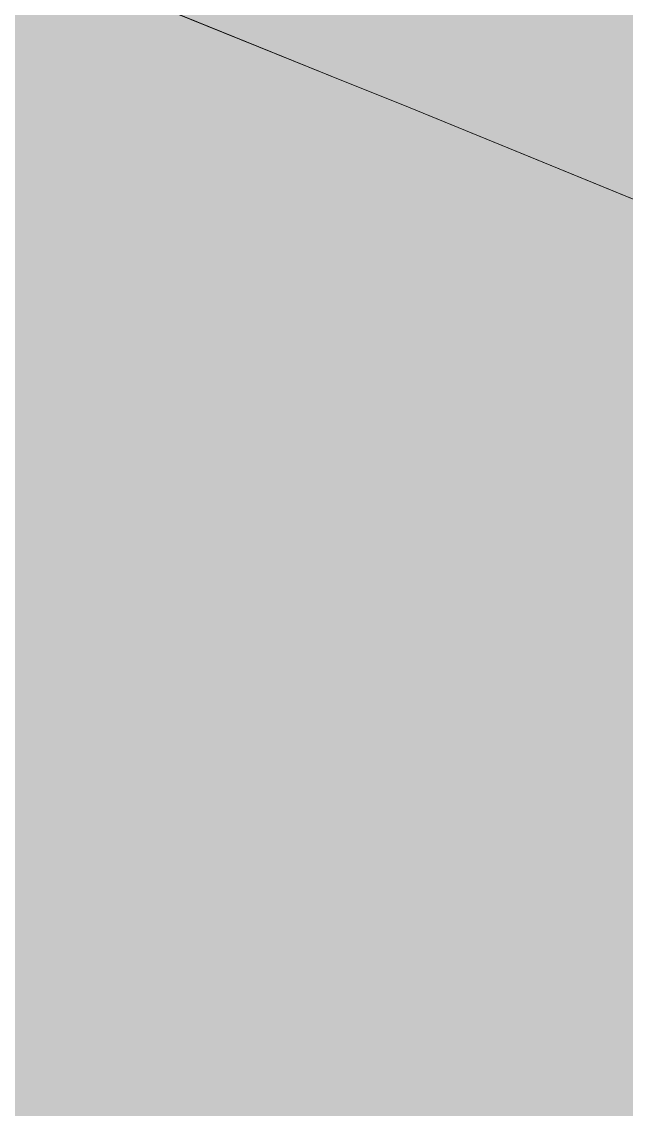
# Model space of a CAD drawing. Header units: metres. Extents: x -6 to 1255, y -2 to 532.
# Drawn here: x 1081.74 to 1085.4, y 231.12 to 237.7 of the extents above; entities that cross this region are included whole.
import ezdxf

# ---------------------------------------------------------------- set-up
doc = ezdxf.new("R2010")
doc.units = ezdxf.units.M
doc.header["$MEASUREMENT"] = 0
for name, color, linetype, lineweight, true_color in [('TPX_BUILDINGS', 7, 'CONTINUOUS', 0, 0x000000), ('TPX_BUILDINGS_HATCH', 7, 'CONTINUOUS', 0, 0xf0f0f0), ('TPX_CADASTRES', 7, 'CONTINUOUS', 0, 0x646464)]:
    doc.layers.add(name, color=color, linetype=linetype, lineweight=lineweight, true_color=true_color)

msp = doc.modelspace()

# ---------------------------------------------------------------- hatches: boundary and pattern name
at = {"layer": 'TPX_BUILDINGS_HATCH'}
h = msp.add_hatch(color=256, dxfattribs=at)
h.paths.add_polyline_path([(1066.0987, 253.5423), (1062.9582, 245.9023), (1063.9782, 245.4823), (1071.3682, 242.3823), (1073.3182, 241.5523), (1073.9782, 243.1823), (1077.6582, 241.6723), (1076.9982, 240.0623), (1077.4282, 239.8823), (1081.5182, 238.2228), (1082.4492, 237.8448), (1083.6882, 237.3423), (1084.0382, 237.2023), (1084.7397, 236.9153), (1088.1482, 235.5218), (1089.5282, 240.8718), (1090.1482, 243.2518), (1091.8182, 249.7123), (1088.3777, 250.9603), (1087.8482, 251.1523), (1086.9672, 251.4698), (1086.0777, 251.7908), (1083.5187, 252.7138), (1082.5682, 253.0523), (1082.3782, 253.1323), (1079.9172, 254.2303), (1079.7782, 254.2923), (1078.8887, 254.6823), (1078.7487, 254.7423), (1076.4587, 255.7223), (1072.3287, 257.4923), (1069.6987, 258.6123), (1066.0687, 260.1623), (1064.0087, 254.7123), (1063.9112, 254.4613), (1066.0987, 253.5423)])
h.paths.add_polyline_path([(1068.8087, 249.6323), (1069.8087, 252.0623), (1073.8182, 250.4123), (1076.2182, 249.4223), (1075.2182, 246.9923), (1072.8182, 247.9823), (1068.8087, 249.6323)], flags=16)
msp.add_hatch(color=256, dxfattribs=at).paths.add_polyline_path([(1059.8982, 240.6523), (1058.7382, 237.6623), (1062.4487, 236.1853), (1063.9207, 235.5993), (1069.1882, 233.5023), (1074.3522, 231.4383), (1075.4142, 231.0138), (1081.0507, 228.7613), (1081.2482, 228.6823), (1084.0982, 227.5418), (1085.8982, 226.8218), (1088.1482, 235.5218), (1086.7797, 236.0813), (1084.0382, 237.2023), (1083.6882, 237.3423), (1080.7327, 238.5413), (1077.5722, 239.8238), (1076.7007, 237.7413), (1070.2947, 240.4223), (1071.1527, 242.4728), (1063.9782, 245.4823), (1063.5572, 245.6558), (1061.7012, 240.4493), (1060.1207, 241.2048), (1059.8982, 240.6523)])

# ---------------------------------------------------------------- linework, layer by layer
at = {"layer": 'TPX_BUILDINGS', "elevation": 0.0421}
msp.add_lwpolyline([(1064.0087, 254.7123), (1063.9112, 254.4613), (1066.0987, 253.5423), (1062.9582, 245.9023), (1063.9782, 245.4823), (1071.3682, 242.3823), (1073.3182, 241.5523), (1073.9782, 243.1823), (1077.6582, 241.6723), (1076.9982, 240.0623), (1077.4282, 239.8823), (1081.5182, 238.2228), (1082.4492, 237.8448), (1083.6882, 237.3423), (1084.0382, 237.2023), (1084.7397, 236.9153), (1088.1482, 235.5218), (1089.5282, 240.8718)], dxfattribs=at)
msp.add_lwpolyline([(1059.8982, 240.6523), (1058.7382, 237.6623), (1062.4487, 236.1853), (1063.9207, 235.5993), (1069.1882, 233.5023), (1074.3522, 231.4383), (1075.4142, 231.0138), (1081.0507, 228.7613), (1081.2482, 228.6823), (1084.0982, 227.5418), (1085.8982, 226.8218), (1088.1482, 235.5218), (1086.7797, 236.0813), (1084.0382, 237.2023), (1083.6882, 237.3423), (1080.7327, 238.5413), (1077.5722, 239.8238), (1076.7007, 237.7413), (1070.2947, 240.4223), (1071.1527, 242.4728), (1063.9782, 245.4823), (1063.5572, 245.6558), (1061.7012, 240.4493), (1060.1207, 241.2048)], close=True, dxfattribs=at)
at = {"layer": 'TPX_CADASTRES', "elevation": 0.0241}
for points in [[(1064.0087, 254.7126), (1060.9187, 246.7426), (1063.9782, 245.4826), (1071.3682, 242.3826), (1073.4882, 241.4826), (1077.4282, 239.8826), (1083.6882, 237.3426), (1084.0382, 237.2026), (1088.1482, 235.5221), (1091.8182, 249.7126), (1087.8482, 251.1526), (1083.4682, 252.7326), (1082.5682, 253.0526), (1079.7782, 254.2926), (1078.8887, 254.6826), (1076.4587, 255.7226), (1072.3287, 257.4926), (1069.6987, 258.6126), (1066.0687, 260.1626)], [(1059.8982, 240.6526), (1058.7382, 237.6626), (1069.1882, 233.5026), (1081.2482, 228.6826), (1085.8982, 226.8221), (1088.1482, 235.5221), (1084.0382, 237.2026), (1083.6882, 237.3426), (1077.4282, 239.8826), (1073.4882, 241.4826), (1071.3682, 242.3826), (1063.9782, 245.4826), (1060.9187, 246.7426), (1059.6582, 243.4826), (1060.8282, 242.9626)]]:
    msp.add_lwpolyline(points, close=True, dxfattribs=at)

doc.saveas('drawing.dxf')
